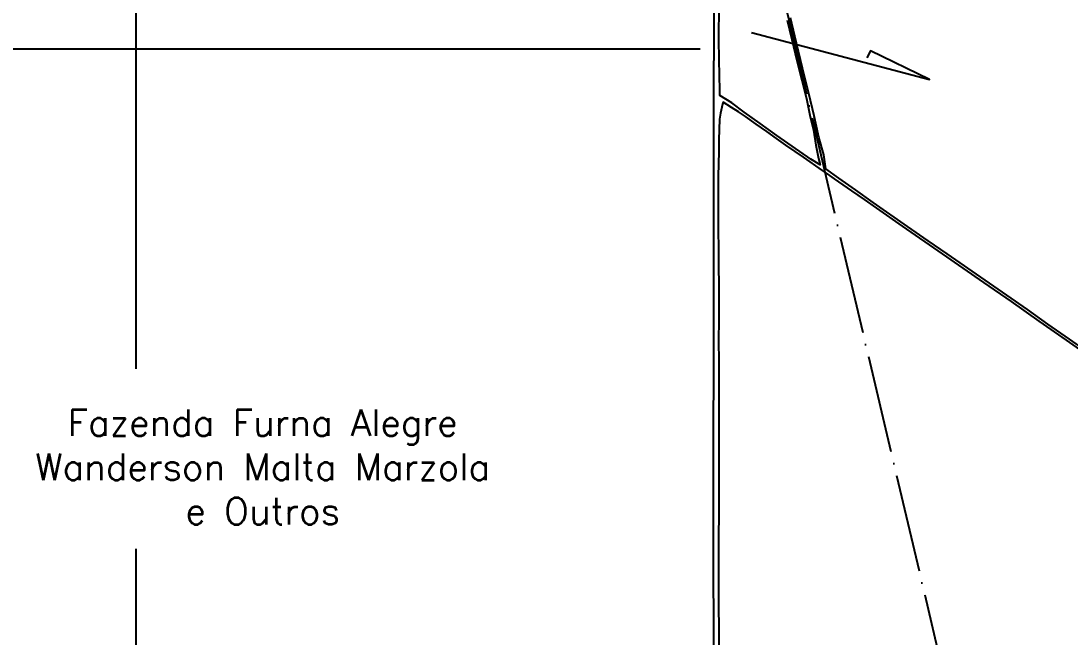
# Model space of a CAD drawing. Header units: millimetres. Extents: x 733975 to 738430, y 7821792 to 7824942.
# Drawn here: x 734416 to 735187, y 7823367 to 7823820 of the extents above; entities that cross this region are included whole.
import ezdxf

# ---------------------------------------------------------------- set-up
doc = ezdxf.new("R2010")
doc.units = ezdxf.units.MM
doc.linetypes.add('ACAD_ISO04W100', pattern=[30, 24, -3, 0, -3])
doc.linetypes.add('CENTER', pattern=[2, 1.25, -0.25, 0.25, -0.25])
for name, color, linetype in [('0114001021', 1, 'Continuous'), ('0114001021031', 5, 'Continuous'), ('0114001021034', 5, 'Continuous'), ('MALHA', 8, 'Continuous'), ('REDE_DE_LUZ', 6, 'CENTER'), ('TEXTO', 7, 'Continuous')]:
    doc.layers.add(name, color=color, linetype=linetype)
doc.styles.add('ROMANS', font='romans')

msp = doc.modelspace()

# ---------------------------------------------------------------- linework, layer by layer
at = {"layer": '0114001021', "ltscale": 80}
msp.add_lwpolyline([(734925.56, 7823250.4), (734924.65, 7823416.59), (734925.08, 7823916.5)], dxfattribs=at)
at = {"layer": '0114001021031', "flags": 128}
msp.add_lwpolyline([(735194, 7823578.78), (735184.05, 7823585.65), (735163.91, 7823599.72), (735143.58, 7823614.05), (735123.39, 7823628.23), (735092.92, 7823649.28), (735063.67, 7823669.55), (735044.79, 7823682.67), (735035.55, 7823689.12), (735026.32, 7823695.58), (735020, 7823699.93), (735013.69, 7823704.28), (735013.69, 7823704.28), (735008.35, 7823708), (735004.67, 7823710.57), (734990.8, 7823720.24), (734984.72, 7823724.44), (734977.9, 7823729.18), (734971.09, 7823733.92), (734963.79, 7823739.05), (734956.01, 7823744.58), (734948.22, 7823750.11), (734943.05, 7823753.51), (734937.88, 7823756.9), (734931.77, 7823760.64), (734931.28, 7823759.36), (734931.24, 7823759.29), (734930.77, 7823757.05), (734929.88, 7823752.64), (734928.99, 7823748.23), (734928.82, 7823740.58), (734928.66, 7823732.93), (734928.5, 7823724.55), (734928.35, 7823715.43), (734928.19, 7823706.32), (734928.18, 7823696.57), (734928.18, 7823686.83), (734928.19, 7823676.4), (734928.22, 7823665.31), (734928.25, 7823654.21), (734928.34, 7823643.7), (734928.51, 7823622.5), (734928.7, 7823600.72), (734928.43, 7823585.37), (734928.54, 7823569.66), (734928.6, 7823551.58), (734928.56, 7823541.42), (734928.56, 7823530.87), (734928.68, 7823509.01), (734928.64, 7823485.48), (734928.58, 7823461.69), (734928.46, 7823437.52), (734928.38, 7823425.29), (734928.41, 7823400.39), (734928.46, 7823387.87), (734928.51, 7823375.77), (734928.78, 7823340.58)], dxfattribs=at)
at = {"layer": '0114001021031', "const_width": 1}
msp.add_lwpolyline([(735004.67, 7823710.57), (735004.67, 7823710.57)], close=True, dxfattribs=at)
at = {"layer": '0114001021034', "flags": 128}
msp.add_lwpolyline([(734978.8, 7823821.06), (734982.3, 7823806.72), (734986.02, 7823791.33), (734989.65, 7823776.95), (734992.92, 7823763.43), (734995.35, 7823751.24), (734998.1, 7823740.12), (735000, 7823729.19), (735001.75, 7823719.39), (735002.99, 7823714.67), (734996.27, 7823718.77), (734971.31, 7823736.27), (734958.91, 7823745.1), (734947.29, 7823753.38), (734938.26, 7823760.14), (734929.31, 7823765.71), (734929.3, 7823765.72), (734929.23, 7823769.8), (734929.07, 7823780.15), (734928.81, 7823792.4), (734928.71, 7823806.49), (734928.89, 7823832.63)], dxfattribs=at)
at = {"layer": '0114001021034'}
msp.add_lwpolyline([(735201.75, 7823575.77), (735186.38, 7823586.53), (735170.4, 7823597.57), (735155.5, 7823608.36), (735140.19, 7823618.86), (735124.43, 7823629.72), (735096.4, 7823649.11), (735082.49, 7823658.86), (735067.36, 7823669.39), (735041.96, 7823687.07), (735028.97, 7823696.31), (735016.66, 7823704.94), (735007.19, 7823711.78), (735005.8, 7823722.1), (735002.12, 7823735.08), (734998.54, 7823750.75), (734994.62, 7823767.2), (734990.09, 7823785.75), (734985.66, 7823804.11), (734981.23, 7823822.84)], dxfattribs=at)
at = {"layer": 'MALHA', "color": 8}
for points in [[(734500, 7824212.05), (734500, 7823564.62)], [(734124.69, 7823800), (734914.98, 7823800)], [(734500, 7823432.24), (734500, 7822459), (734500, 7821941.84)]]:
    msp.add_lwpolyline(points, dxfattribs=at)
at = {"layer": 'REDE_DE_LUZ', "linetype": 'ACAD_ISO04W100', "ltscale": 3}
msp.add_lwpolyline([(734872.94, 7824275.32), (735121.49, 7823222.04), (735151.5, 7823094.78), (735147.25, 7823009.81)], dxfattribs=at)
at = {"layer": 'TEXTO', "color": 5, "linetype": 'Continuous'}
msp.add_lwpolyline([(734952.58, 7823811.95), (735083.33, 7823777.39), (735039.94, 7823798.42), (735037.47, 7823793.29)], dxfattribs=at)

# ---------------------------------------------------------------- texts
at = {"layer": 'TEXTO', "color": 7, "linetype": 'Continuous', "insert": (734593.3, 7823492.51), "char_height": 19.5, "width": 596.4926, "attachment_point": 5, "style": 'ROMANS'}
msp.add_mtext('Fazenda Furna Alegre \\PWanderson Malta Marzola \\Pe Outros', dxfattribs=at)

doc.saveas('drawing.dxf')
